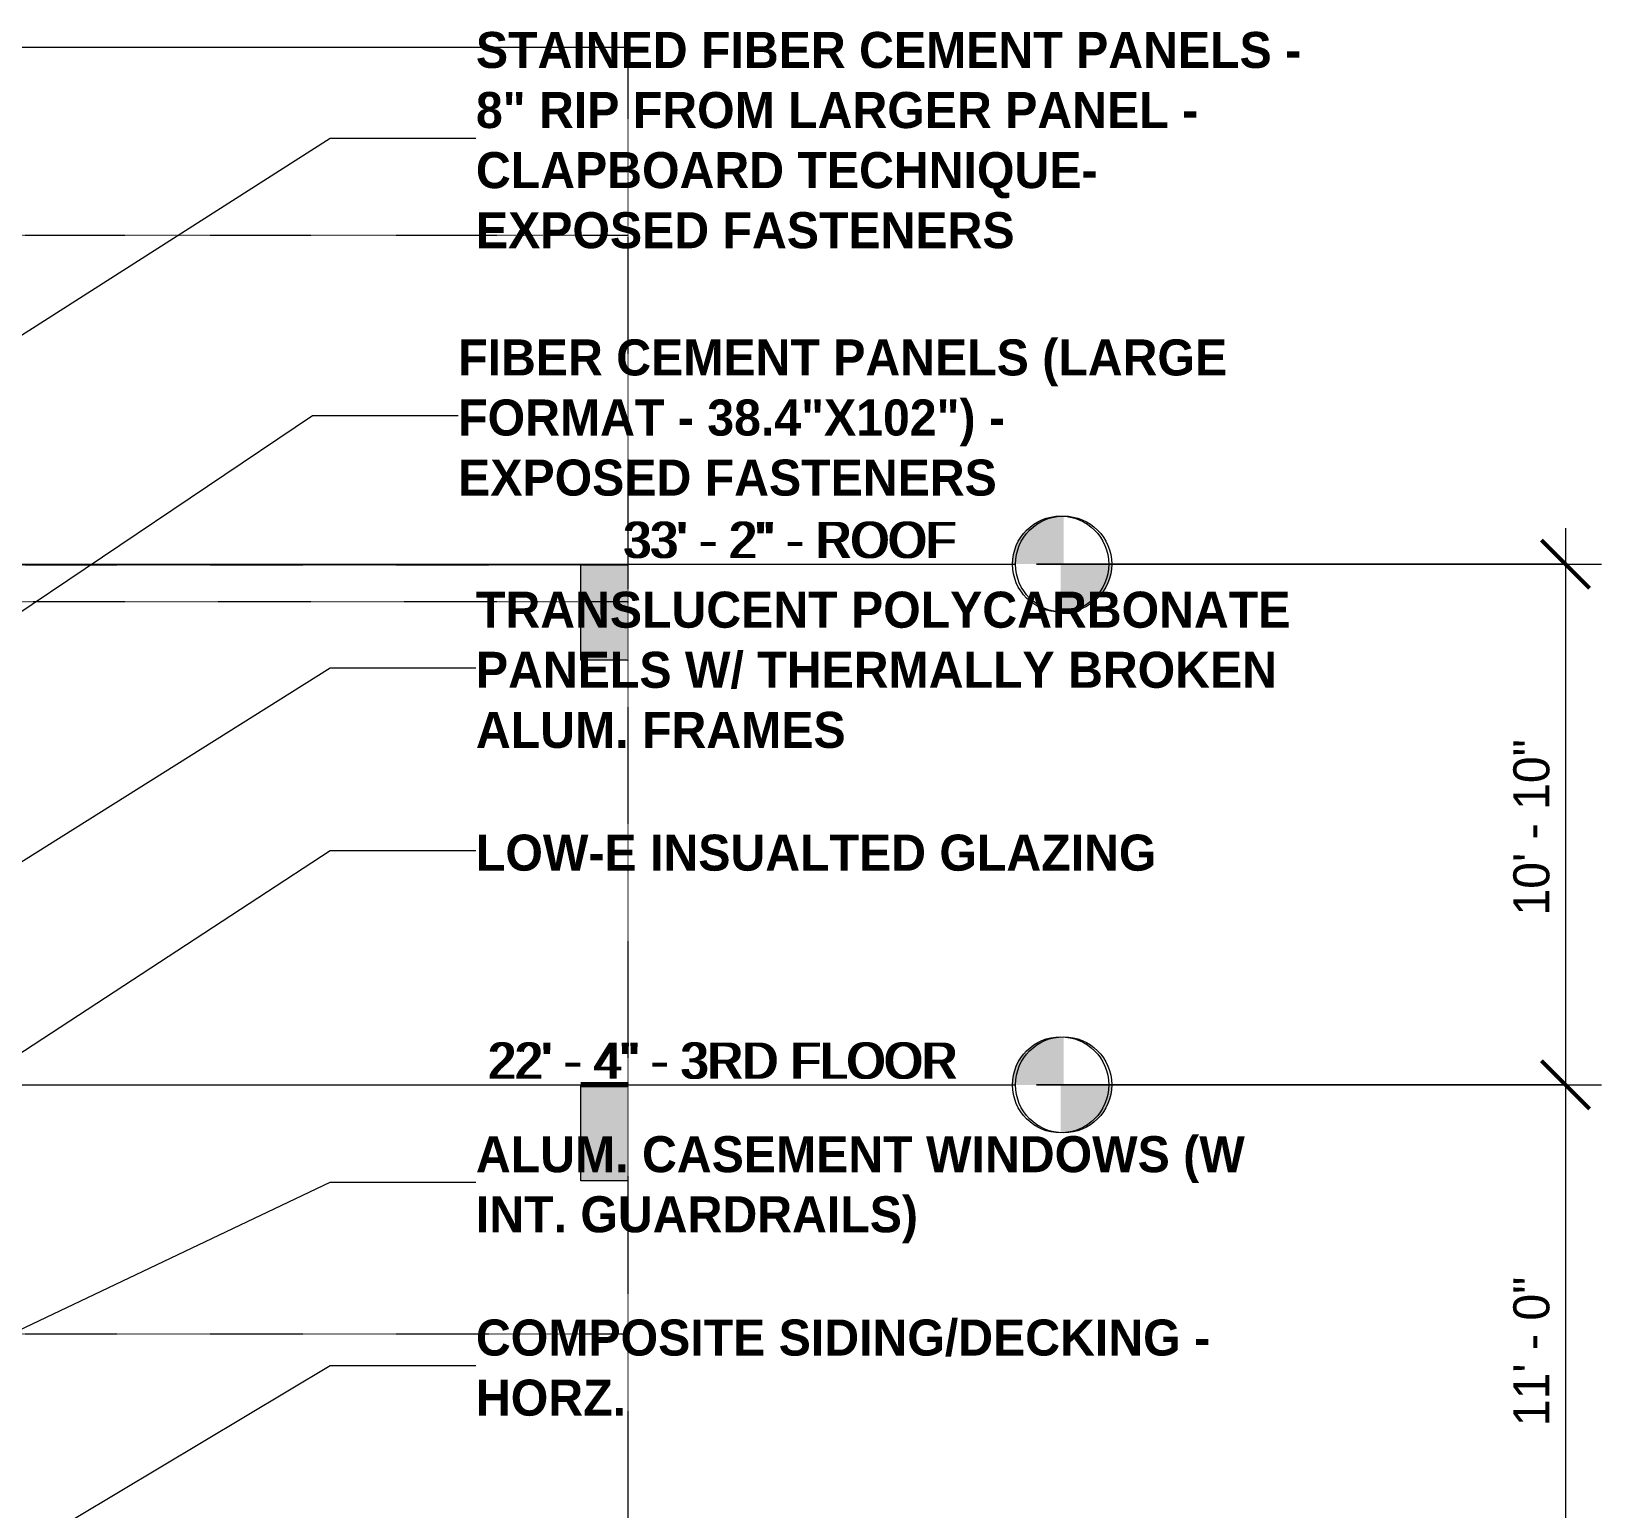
# Model space of a CAD drawing. Header units: inches. Extents: x -4179 to 1631, y -360 to 585.
# Drawn here: x -2059.8 to -1668, y 162.2 to 531 of the extents above; entities that cross this region are included whole.
import ezdxf

# ---------------------------------------------------------------- set-up
doc = ezdxf.new("R2010")
doc.units = ezdxf.units.IN
doc.header["$MEASUREMENT"] = 0
doc.linetypes.add('Aligning Line 1_8_', pattern=[0.25, 0.125, -0.125])
doc.linetypes.add('Grid Line 1_2_', pattern=[0.875, 0.5, -0.125, 0.125, -0.125])
for name, color, linetype, lineweight in [('0-1', 7, 'Continuous', 5), ('0-2', 9, 'Continuous', 5), ('0-4', 165, 'Continuous', 5), ('A-ANNO-DIMS', 211, 'Continuous', 9), ('A-ANNO-DIMS-96', 211, 'Continuous', 9), ('A-AREA-1', 53, 'Continuous', 70), ('A-FLOR-1', 10, 'Continuous', 5), ('A-FLOR-3', 253, 'Continuous', 13), ('A-FLOR-LEVL', 51, 'Continuous', 9), ('A-FLOR-LEVL-1', 51, 'Grid Line 1_2_', 9), ('A-FLOR-LEVL-2', 254, 'Continuous', 9), ('A-FLOR-LEVL-3', 147, 'Continuous', 9), ('G-ANNO-SYMB', 111, 'Aligning Line 1_8_', 9), ('G-ANNO-SYMB-1', 254, 'Aligning Line 1_8_', 9), ('G-ANNO-SYMB-2', 147, 'Aligning Line 1_8_', 9), ('G-ANNO-TEXT', 231, 'Continuous', 9)]:
    doc.layers.add(name, color=color, linetype=linetype, lineweight=lineweight)
doc.styles.add('Century Gothic', font='ufonts.com_century-gothic.ttf', dxfattribs={"height": 9})
doc.styles.add('Century Gothic_B', font='GOTHICB.TTF', dxfattribs={"height": 9})
doc.dimstyles.new('OD__1_8__Tol__', dxfattribs={"dimscale": 12, "dimtxt": 9.397514, "dimasz": 1, "dimexe": 0.75, "dimexo": 0.5, "dimgap": 0.125, "dimtad": 1, "dimdec": 3, "dimrnd": 0.125, "dimzin": 3, "dimdsep": 46, "dimlunit": 4, "dimtxsty": 'Century Gothic', "dimblk1": 'OBLIQUE', "dimblk2": 'OBLIQUE', "dimsah": 1, "dimcen": 0.09, "dimdle": 0.75, "dimazin": 0, "dimtfac": 1, "dimtdec": 4, "dimtix": 1, "dimtmove": 0, "dimatfit": 3, "dimfxl": 1, "dimtvp": 1, "dimtfill": 1, "dimfrac": 2, "dimtolj": 1, "dimtzin": 0, "dimarcsym": 2})

# ---------------------------------------------------------------- blocks, each defined once
blk = doc.blocks.new('Level - Level Head - Circle-V67-BUILDING ELEVATION - WEST')
at = {"layer": 'A-FLOR-LEVL'}
h = blk.add_hatch(color=256, dxfattribs=at)
edge = h.paths.add_edge_path(flags=0)
edge.add_line((-1802.21, 0), (-1814.21, 0))
edge.add_arc((-1802.21, 0), 12, 90, 180, ccw=False)
edge.add_line((-1802.21, 12), (-1802.21, 0))
h = blk.add_hatch(color=256, dxfattribs=at)
edge = h.paths.add_edge_path(flags=0)
edge.add_line((-1802.21, -12), (-1802.21, 0))
edge.add_line((-1802.21, 0), (-1790.21, 0))
edge.add_arc((-1802.21, 0), 12, 270, 360, ccw=False)
at = {"layer": 'A-FLOR-LEVL-2'}
blk.add_circle((-1802.21, 0), 12, dxfattribs=at)
blk = doc.blocks.new('CTR - 2nd Phase_rvt-1-BUILDING ELEVATION - WEST')
at = {"layer": 'A-FLOR-1'}
for points in [[(-1910.9, 374), (-1910.9, 398), (-1922.72, 398), (-1922.72, 374)], [(-1910.9, 244), (-1910.9, 268), (-1922.72, 268), (-1922.72, 244)]]:
    blk.add_hatch(color=256, dxfattribs=at).paths.add_polyline_path(points, flags=0)
at = {"layer": 'A-AREA-1'}
blk.add_line((-1910.9, 268), (-1922.72, 268), dxfattribs=at)
at = {"layer": 'A-FLOR-3'}
for p, q in [((-1922.72, 398), (-1910.9, 398)), ((-1922.72, 374), (-1922.72, 398)), ((-1910.9, 374), (-1922.72, 374)), ((-1922.72, 268), (-1910.9, 268)), ((-1922.72, 244), (-1922.72, 268)), ((-1910.9, 244), (-1922.72, 244))]:
    blk.add_line(p, q, dxfattribs=at)
at = {"layer": 'A-FLOR-LEVL-1'}
for p, q in [((-4168.71, 398), (-1814.21, 398)), ((-4168.71, 268), (-1814.21, 268))]:
    blk.add_line(p, q, dxfattribs=at)
at = {"layer": 'G-ANNO-SYMB-1'}
for p, q in [((-1910.9, 526.95), (-4072, 526.95)), ((-1910.9, 388.59), (-4072, 388.59))]:
    blk.add_line(p, q, dxfattribs=at)
at = {"layer": '0-2'}
for p in [(0, 398), (0, 268)]:
    blk.add_blockref('Level - Level Head - Circle-V67-BUILDING ELEVATION - WEST', p, dxfattribs=at)
at = {"layer": 'A-FLOR-LEVL', "char_height": 9, "attachment_point": 1, "style": 'Century Gothic'}
for s, insert, width in [('33\' - 2" - ROOF', (-1911.58, 408.55), 104.232), ('22\' - 4" - 3RD FLOOR', (-1945.33, 278.55), 145.137)]:
    blk.add_mtext(s, dxfattribs=dict(at, insert=insert, width=width))
blk = doc.blocks.new('Level - Level Head - Circle-V68-BUILDING ELEVATION - WEST')
at = {"layer": 'A-FLOR-LEVL'}
h = blk.add_hatch(color=256, dxfattribs=at)
edge = h.paths.add_edge_path(flags=0)
edge.add_line((-1802.21, 0), (-1814.21, 0))
edge.add_arc((-1802.21, 0), 12, 90, 180, ccw=False)
edge.add_line((-1802.21, 12), (-1802.21, 0))
h = blk.add_hatch(color=256, dxfattribs=at)
edge = h.paths.add_edge_path(flags=0)
edge.add_line((-1802.21, -12), (-1802.21, 0))
edge.add_line((-1802.21, 0), (-1790.21, 0))
edge.add_arc((-1802.21, 0), 12, 270, 360, ccw=False)
at = {"layer": 'A-FLOR-LEVL-3'}
blk.add_circle((-1802.21, 0), 12, dxfattribs=at)
blk = doc.blocks.new('CTR - 1st Phase - Common Walls_rvt-1-BUILDING ELEVATION - WEST')
at = {"layer": 'A-FLOR-LEVL-1'}
for p, q in [((-4168.71, 398), (-1814.21, 398)), ((-4168.71, 268), (-1814.21, 268))]:
    blk.add_line(p, q, dxfattribs=at)
at = {"layer": 'G-ANNO-SYMB-2'}
for p, q in [((-1910.9, 526.95), (-4072, 526.95)), ((-1910.9, 526.95), (-4072, 526.95)), ((-1910.96, 526.95), (-4071.96, 526.95)), ((-1910.96, 526.95), (-1910.96, -145.84)), ((-1910.9, 480), (-4072, 480))]:
    blk.add_line(p, q, dxfattribs=at)
at = {"layer": '0-4'}
for p in [(0, 398), (0, 268)]:
    blk.add_blockref('Level - Level Head - Circle-V68-BUILDING ELEVATION - WEST', p, dxfattribs=at)
at = {"layer": 'A-FLOR-LEVL', "char_height": 9, "attachment_point": 1, "style": 'Century Gothic'}
for s, insert, width in [('33\' - 2" - ROOF', (-1911.58, 408.55), 104.232), ('22\' - 4" - 3RD FLOOR', (-1945.33, 278.55), 145.137)]:
    blk.add_mtext(s, dxfattribs=dict(at, insert=insert, width=width))
blk = doc.blocks.new('CTR - 1st Phase -Stairs _ Elevators_rvt-1-BUILDING ELEVATION - WEST')
at = {"layer": 'A-FLOR-LEVL-1'}
for p, q in [((-4168.71, 398), (-1814.21, 398)), ((-4168.71, 268), (-1814.21, 268))]:
    blk.add_line(p, q, dxfattribs=at)
at = {"layer": 'G-ANNO-SYMB-2'}
for q in [(-4071.96, 526.95), (-1910.96, -206.49)]:
    blk.add_line((-1910.96, 526.95), q, dxfattribs=at)
at = {"layer": '0-4'}
for p in [(0, 398), (0, 268)]:
    blk.add_blockref('Level - Level Head - Circle-V68-BUILDING ELEVATION - WEST', p, dxfattribs=at)
at = {"layer": 'A-FLOR-LEVL', "char_height": 9, "attachment_point": 1, "style": 'Century Gothic'}
for s, insert, width in [('33\' - 2" - ROOF', (-1911.58, 408.55), 104.232), ('22\' - 4" - 3RD FLOOR', (-1945.33, 278.55), 145.137)]:
    blk.add_mtext(s, dxfattribs=dict(at, insert=insert, width=width))
blk = doc.blocks.new('Level - Level Head - Circle-50818-BUILDING ELEVATION - WEST')
at = {"layer": 'A-FLOR-LEVL'}
h = blk.add_hatch(color=256, dxfattribs=at)
edge = h.paths.add_edge_path(flags=0)
edge.add_line((-1802.96, 0), (-1814.96, 0))
edge.add_arc((-1802.96, 0), 12, 90, 180, ccw=False)
edge.add_line((-1802.96, 12), (-1802.96, 0))
h = blk.add_hatch(color=256, dxfattribs=at)
edge = h.paths.add_edge_path(flags=0)
edge.add_line((-1802.96, -12), (-1802.96, 0))
edge.add_line((-1802.96, 0), (-1790.96, 0))
edge.add_arc((-1802.96, 0), 12, 270, 360, ccw=False)
blk.add_circle((-1802.96, 0), 12, dxfattribs=at)
blk = doc.blocks.new('DIMBLOCK1-BUILDING ELEVATION - WEST')
at = {"layer": 'A-ANNO-DIMS-96', "lineweight": 50}
for p, q in [((-1676.95, 398), (-1682.95, 404)), ((-1676.95, 398), (-1670.95, 392)), ((-1676.95, 268), (-1682.95, 274)), ((-1676.95, 268), (-1670.95, 262))]:
    blk.add_line(p, q, dxfattribs=at)
at = {"layer": 'A-ANNO-DIMS-96'}
for p, q in [((-1676.95, 407), (-1676.95, 268)), ((-1808.96, 398), (-1667.95, 398)), ((-1676.95, 398), (-1808.96, 398)), ((-1808.96, 268), (-1667.95, 268)), ((-1676.95, 268), (-1808.96, 268))]:
    blk.add_line(p, q, dxfattribs=at)
at = {"layer": 'A-ANNO-DIMS-96', "color": 0, "insert": (-1689.99, 310.25), "char_height": 9, "width": 54.5951, "attachment_point": 1, "rotation": 90, "line_spacing_factor": 0.984502, "style": 'Century Gothic', "bg_fill": 3, "box_fill_scale": 1.25, "bg_fill_color": 256, "bg_fill_true_color": 13158600, "bg_fill_transparency": 0}
blk.add_mtext('10\' - 10"', dxfattribs=at)
blk = doc.blocks.new('_Oblique')
at = {"color": 0, "linetype": 'ByBlock', "lineweight": -2}
blk.add_line((-0.5, -0.5), (0.5, 0.5), dxfattribs=at)
blk = doc.blocks.new('DIMBLOCK2-BUILDING ELEVATION - WEST')
at = {"layer": 'A-ANNO-DIMS-96', "lineweight": 50}
for p, q in [((-1676.95, 268), (-1682.95, 274)), ((-1676.95, 268), (-1670.95, 262)), ((-1676.95, 136), (-1682.95, 142)), ((-1676.95, 136), (-1670.95, 130))]:
    blk.add_line(p, q, dxfattribs=at)
at = {"layer": 'A-ANNO-DIMS-96'}
for p, q in [((-1808.96, 268), (-1667.95, 268)), ((-1676.95, 268), (-1808.96, 268)), ((-1676.95, 268), (-1676.95, 136)), ((-1808.96, 136), (-1667.95, 136)), ((-1676.95, 136), (-1808.96, 136))]:
    blk.add_line(p, q, dxfattribs=at)
at = {"layer": 'A-ANNO-DIMS-96', "color": 0, "insert": (-1689.99, 182.76), "char_height": 9, "width": 46.1821, "attachment_point": 1, "rotation": 90, "line_spacing_factor": 0.984502, "style": 'Century Gothic', "bg_fill": 3, "box_fill_scale": 1.25, "bg_fill_color": 256, "bg_fill_true_color": 13158600, "bg_fill_transparency": 0}
blk.add_mtext('11\' - 0"', dxfattribs=at)

msp = doc.modelspace()

# ---------------------------------------------------------------- linework, layer by layer
at = {"layer": 'A-FLOR-LEVL-1'}
for p, q in [((-4167.9645, 398), (-1814.9564, 398)), ((-4167.9645, 268), (-1814.9564, 268))]:
    msp.add_line(p, q, dxfattribs=at)
at = {"layer": 'G-ANNO-SYMB'}
for p, q in [((-1910.8965, 526.9531), (-4072.0005, 526.9531)), ((-1910.8965, 480), (-4072.0005, 480)), ((-1910.8965, 397.7608), (-4072.0005, 397.7608)), ((-1910.8965, 205.7608), (-4072.0005, 205.7608))]:
    msp.add_line(p, q, dxfattribs=at)
at = {"layer": 'G-ANNO-TEXT'}
for p, q in [((-2127.3026, 413.7007), (-1985.2498, 504.3439)), ((-1985.2498, 504.3439), (-1948.8644, 504.3439)), ((-2197.5846, 295.1366), (-1989.6873, 435.0872)), ((-1989.6873, 435.0872), (-1953.3019, 435.0872)), ((-2122.5382, 285.8182), (-1985.2498, 372.1076)), ((-1985.2498, 372.1076), (-1948.8644, 372.1076)), ((-2163.1818, 210.1586), (-1985.2498, 326.4618)), ((-1985.2498, 326.4618), (-1948.8644, 326.4618)), ((-2138.4217, 170.8674), (-1985.2498, 243.6795)), ((-1985.2498, 243.6795), (-1948.8644, 243.6795)), ((-2176.6658, 83.4775), (-1985.2498, 197.9048)), ((-1985.2498, 197.9048), (-1948.8644, 197.9048))]:
    msp.add_line(p, q, dxfattribs=at)

# ---------------------------------------------------------------- block references
at = {"layer": '0-1'}
for name in ['CTR - 2nd Phase_rvt-1-BUILDING ELEVATION - WEST', 'CTR - 1st Phase - Common Walls_rvt-1-BUILDING ELEVATION - WEST', 'CTR - 1st Phase -Stairs _ Elevators_rvt-1-BUILDING ELEVATION - WEST']:
    msp.add_blockref(name, (0, 0), dxfattribs=at)
at = {"layer": 'A-FLOR-LEVL'}
for p in [(0, 398), (0, 268)]:
    msp.add_blockref('Level - Level Head - Circle-50818-BUILDING ELEVATION - WEST', p, dxfattribs=at)

# ---------------------------------------------------------------- texts
at = {"layer": 'A-FLOR-LEVL', "char_height": 9, "attachment_point": 1, "style": 'Century Gothic'}
for s, insert, width in [('33\' - 2" - ROOF', (-1912.3286, 408.5508), 104.232), ('22\' - 4" - 3RD FLOOR', (-1946.0798, 278.5508), 145.137)]:
    msp.add_mtext(s, dxfattribs=dict(at, insert=insert, width=width))
at = {"layer": 'G-ANNO-TEXT', "char_height": 9, "attachment_point": 1, "style": 'Century Gothic_B'}
for s, insert, width in [('STAINED FIBER CEMENT PANELS -', (-1948.8644, 530.8533), 237.249), ('8" RIP FROM LARGER PANEL -', (-1948.8644, 515.8533), 211.494), ('CLAPBOARD TECHNIQUE-', (-1948.8644, 500.8533), 187.557), ('EXPOSED FASTENERS', (-1948.8644, 485.8533), 150.591), ('FIBER CEMENT PANELS (LARGE', (-1953.3019, 454.0943), 219.978), ('FORMAT - 38.4"X102") -', (-1953.3019, 439.0943), 170.892), ('EXPOSED FASTENERS', (-1953.3019, 424.0943), 150.591), ('TRANSLUCENT POLYCARBONATE', (-1948.8644, 391.1147), 236.34), ('PANELS W/ THERMALLY BROKEN', (-1948.8644, 376.1147), 231.795), ('ALUM. FRAMES', (-1948.8644, 361.1147), 108.777), ('LOW-E INSUALTED GLAZING', (-1948.8644, 330.4641), 202.101), ('ALUM. CASEMENT WINDOWS (W', (-1948.8644, 255.1843), 234.522), ('INT. GUARDRAILS)', (-1948.8644, 240.1843), 130.593), ('COMPOSITE SIDING/DECKING -', (-1948.8644, 209.4095), 231.492), ('HORZ.', (-1948.8644, 194.4095), 44.844)]:
    msp.add_mtext(s, dxfattribs=dict(at, insert=insert, width=width))

# ---------------------------------------------------------------- next in the draw order: dimensions: what is measured, and where the dimension line sits
at = {"layer": 'A-ANNO-DIMS'}
dim = msp.add_linear_dim(base=(-1676.9541, 268), p1=(-1814.9564, 398), p2=(-1814.9564, 268), angle=90, dimstyle='OD__1_8__Tol__', override={"dimpost": '<>', "dimfxl": 130}, dxfattribs=at)
dim.commit()
dim.dimension.update_dxf_attribs({"geometry": 'DIMBLOCK1-BUILDING ELEVATION - WEST', "text_midpoint": (-1683.1805, 333)})

# ---------------------------------------------------------------- next in the draw order: dimensions: what is measured, and where the dimension line sits
dim = msp.add_linear_dim(base=(-1676.9541, 136), p1=(-1814.9564, 268), p2=(-1814.9564, 136), angle=90, dimstyle='OD__1_8__Tol__', override={"dimpost": '<>', "dimfxl": 132}, dxfattribs=at)
dim.commit()
dim.dimension.update_dxf_attribs({"geometry": 'DIMBLOCK2-BUILDING ELEVATION - WEST', "text_midpoint": (-1683.1805, 202)})

doc.saveas('drawing.dxf')
